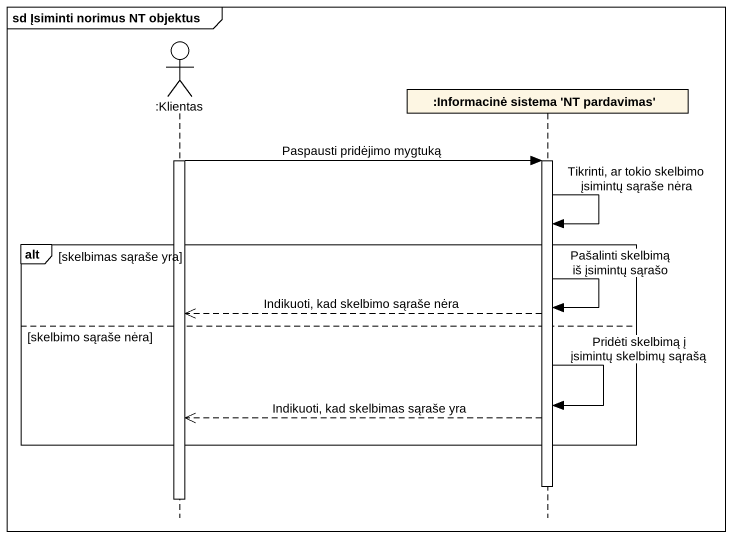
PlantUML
@startuml
mainframe sd Įsiminti norimus NT objektus
hide footbox
actor ":Klientas" as Klientas
participant ":Informacinė sistema 'NT pardavimas'" as Informacinė_sistema_NT

activate Klientas
Klientas -> Informacinė_sistema_NT : Paspausti pridėjimo mygtuką
activate Informacinė_sistema_NT
Informacinė_sistema_NT -> Informacinė_sistema_NT : Tikrinti, ar tokio skelbimo įsimintų sąraše nėra
alt skelbimas sąraše yra
  Informacinė_sistema_NT -> Informacinė_sistema_NT : Pašalinti skelbimą iš įsimintų sąrašo
  Informacinė_sistema_NT -->> Klientas : Indikuoti, kad skelbimo sąraše nėra
else skelbimo sąraše nėra
  Informacinė_sistema_NT -> Informacinė_sistema_NT : Pridėti skelbimą į įsimintų skelbimų sąrašą
  Informacinė_sistema_NT -->> Klientas : Indikuoti, kad skelbimas sąraše yra
end
deactivate Informacinė_sistema_NT
deactivate Klientas
@enduml
